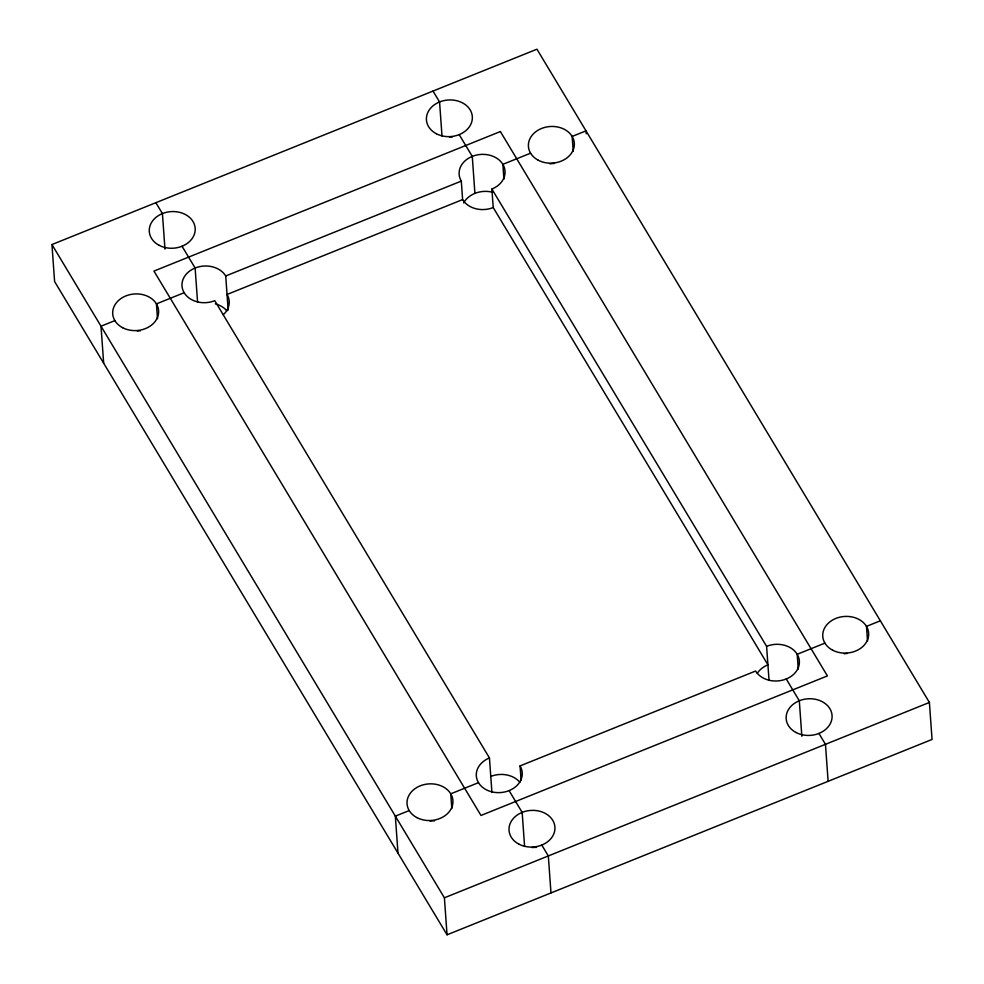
<?xml version="1.0" encoding="UTF-8"?>
<svg xmlns="http://www.w3.org/2000/svg" width="984" height="984" viewBox="0 0 984 984"><rect width="100%" height="100%" fill="white"/><g stroke="black" fill="none" stroke-linecap="round" stroke-linejoin="round"><path stroke-width="1.48" d="M51.955 244.549L536.957 49.2L929.4 702.453L932.045 739.451L447.043 934.8L54.6 281.547L51.955 244.549L444.399 897.802L447.043 934.8M114.87 320.624L101.008 326.208L103.664 363.207M491.902 792.108L489.454 757.951L214.746 300.686A23.001 18.327 -4.1 0 1 184.156 292.715L156.431 303.884L157.502 318.681M182.04 246.246L195.127 268.017A23.001 18.327 -4.1 0 1 225.717 275.975L461.299 181.093A23.001 18.327 -4.1 0 1 472.271 156.382L459.184 134.611M530.585 153.184L502.861 164.34A23.001 18.327 -4.1 0 0 472.271 156.382L474.915 193.381M757.299 673.29A23.001 18.327 -4.1 0 1 767.926 664.827L493.218 207.55A23.001 18.327 -4.1 0 1 462.615 199.592L227.046 294.474A23.001 18.327 -4.1 0 1 223.282 314.732M409.196 810.57L395.334 816.142L397.991 853.14M524.595 846.424L522.16 812.39L509.085 790.619A23.001 18.327 -4.1 0 1 478.482 782.661L450.77 793.817L451.828 808.614M509.085 790.619A23.001 18.327 -4.1 0 0 520.056 765.909L755.626 671.026A23.001 18.327 -4.1 0 0 786.228 678.985L799.303 700.756L801.849 736.278M824.912 643.118L797.2 654.286A23.001 18.327 -4.1 0 0 766.597 646.328L491.889 189.051A23.001 18.327 -4.1 0 0 502.861 164.34L503.931 179.15M880.336 620.793L866.486 626.377L867.544 641.174M444.399 897.802L929.4 702.453M433.022 91.057L439.565 101.955L442.001 135.989M818.922 733.424L825.465 744.31L828.122 781.308M155.878 202.692L162.422 213.577L164.968 249.1M541.778 845.059L548.322 855.945L550.978 892.943M798.258 669.083L797.2 654.286A23.001 18.327 -4.1 0 1 786.228 678.985M766.597 646.328L769.045 680.473M586.218 133.812L586.009 130.86L572.147 136.432L573.217 151.241M491.889 189.051L493.218 207.55M520.056 765.909L521.077 780.14M461.299 181.093L462.615 199.592M225.717 275.975L228.165 310.132M197.563 302.051L195.127 268.017A23.001 18.327 -4.1 0 0 184.156 292.715M463.648 202.962A23.001 18.327 -4.1 0 1 492.492 192.249M215.348 303.884A23.001 18.327 -4.1 0 1 226.91 310.919M449.417 137.12A23.001 18.327 -4.1 0 1 452.431 136.924M549.921 163.861A23.001 18.327 -4.1 0 1 554.423 163.455M844.247 653.806A23.001 18.327 -4.1 0 1 847.236 653.45M532.012 847.568A23.001 18.327 -4.1 0 1 536.526 847.396M430.02 821.037A23.001 18.327 -4.1 0 1 434.534 820.865M137.194 330.956A23.001 18.327 -4.1 0 1 140.195 330.919M490.782 776.45A23.001 18.327 -4.1 0 1 519.921 782.354M478.482 782.661A23.001 18.327 -4.1 0 1 489.454 757.951M500.376 131.548L153.947 271.08L480.979 815.453L827.409 675.922L500.376 131.548M436.281 133.701A23.001 18.327 -4.1 0 0 472.283 119.199A23.001 18.327 -4.1 0 0 439.565 101.955A23.001 18.327 -4.1 0 0 436.281 133.701M538.273 160.232A23.001 18.327 -4.1 0 0 574.275 145.73A23.001 18.327 -4.1 0 0 541.557 128.474A23.001 18.327 -4.1 0 0 538.273 160.232M832.599 650.166A23.001 18.327 -4.1 0 0 868.601 635.664A23.001 18.327 -4.1 0 0 835.883 618.419A23.001 18.327 -4.1 0 0 832.599 650.166M159.137 245.323A23.001 18.327 -4.1 0 0 195.139 230.822A23.001 18.327 -4.1 0 0 162.422 213.577A23.001 18.327 -4.1 0 0 159.137 245.323M122.557 327.672A23.001 18.327 -4.1 0 0 158.559 313.17A23.001 18.327 -4.1 0 0 125.841 295.926A23.001 18.327 -4.1 0 0 122.557 327.672M416.884 817.606A23.001 18.327 -4.1 0 0 452.886 803.104A23.001 18.327 -4.1 0 0 420.168 785.859A23.001 18.327 -4.1 0 0 416.884 817.606M518.875 844.137A23.001 18.327 -4.1 0 0 554.878 829.635A23.001 18.327 -4.1 0 0 522.16 812.39A23.001 18.327 -4.1 0 0 518.875 844.137M796.019 732.502A23.001 18.327 -4.1 0 0 832.021 718.013A23.001 18.327 -4.1 0 0 799.303 700.756A23.001 18.327 -4.1 0 0 796.019 732.502"/></g></svg>
